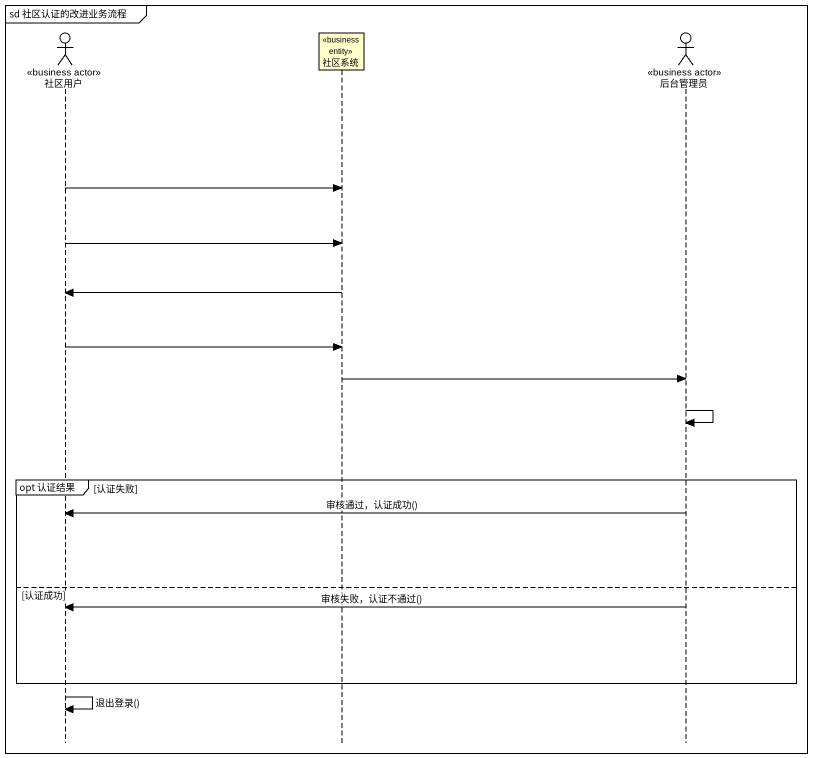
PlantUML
@startuml
mainframe sd 社区认证的改进业务流程
hide footbox
actor 社区用户 <<business actor>>
participant 社区系统 <<business entity>>
actor 后台管理员 <<business actor>>

社区用户 -> 社区系统
社区用户 -> 社区系统
社区系统 -> 社区用户
社区用户 -> 社区系统
社区系统 -> 后台管理员
后台管理员 -> 后台管理员
group opt 认证结果 [认证失败]
  后台管理员 -> 社区用户 : 审核通过，认证成功()
else 认证成功
  后台管理员 -> 社区用户 : 审核失败，认证不通过()
end
社区用户 -> 社区用户 : 退出登录()
@enduml
